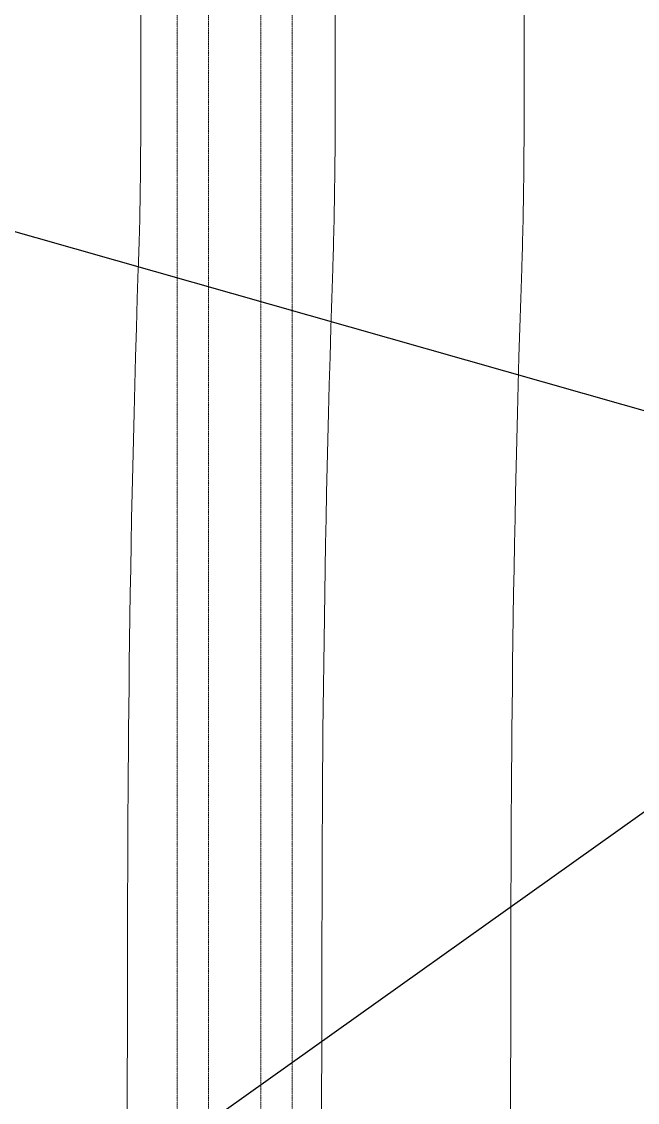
# Model space of a CAD drawing. Header units: inches. Extents: x 274057 to 444617, y 490067 to 635630.
# Drawn here: x 355086 to 355675, y 516865 to 517899 of the extents above; entities that cross this region are included whole.
import ezdxf

# ---------------------------------------------------------------- set-up
doc = ezdxf.new("R2010")
doc.units = ezdxf.units.IN
doc.header["$MEASUREMENT"] = 0
doc.linetypes.add('HIDDEN', pattern=[0.375, 0.25, -0.125])
doc.layers.add('CQ Architectural Window', color=8, linetype='HIDDEN', lineweight=18)
for name, color, linetype in [('CQ curtains and frames', 252, 'Continuous'), ('CQ Plaster', 1, 'Continuous'), ('CQ_callout', 34, 'Continuous'), ('FURNITURE', 252, 'Continuous')]:
    doc.layers.add(name, color=color, linetype=linetype)
doc.styles.get("Standard").update_dxf_attribs({"font": 'arial.ttf'})
doc.dimstyles.get("Standard").update_dxf_attribs({"dimtxt": 0.18, "dimasz": 0.18, "dimexe": 0.18, "dimexo": 0.0625, "dimgap": 0.09, "dimtad": 0, "dimtih": 1, "dimtoh": 1, "dimdec": 4, "dimzin": 0, "dimdsep": 46, "dimtxsty": 'Standard', "dimcen": 0.09, "dimadec": 0, "dimazin": 0, "dimtfac": 1, "dimtdec": 4, "dimtofl": 0, "dimtmove": 0, "dimatfit": 3, "dimfxl": 1, "dimtolj": 1, "dimtzin": 0, "dimarcsym": 0})

# ---------------------------------------------------------------- blocks, each defined once
blk = doc.blocks.new('ff-15 window')
at = {"layer": 'CQ Architectural Window', "elevation": 0}
for points in [[(354881.9, 513202.5), (355801.9, 513202.5), (355801.9, 510652.5), (354881.9, 510652.5)], [(356841.9, 513202.5), (355851.9, 513202.5), (355851.9, 510652.5), (356841.9, 510652.5)], [(354911.9, 513172.5), (355771.9, 513172.5), (355771.9, 510682.5), (354911.9, 510682.5)], [(356811.9, 513172.5), (355881.9, 513172.5), (355881.9, 510682.5), (356811.9, 510682.5)]]:
    blk.add_lwpolyline(points, close=True, dxfattribs=at)
blk = doc.blocks.new('curtain')
at = {"layer": 'FURNITURE', "lineweight": 0}
for points in [[(-854.9, 2.2), (-852.2, 25.9), (-830.3, 215.6), (-829.2, 513.4), (-829.2, 930.6), (-819.1, 1238.9, 0), (-819.1, 1238.9, 0), (-819.1, 1238.9, 0), (-819.1, 1238.9, 0), (-815.8, 1335.9, 0), (-812.6, 1433, 0), (-833.2, 2875.9, 0)], [(-668.9, 2.2), (-666.2, 25.9), (-644.3, 215.6), (-643.2, 513.4), (-643.2, 930.6), (-633.1, 1238.9, 0), (-633.1, 1238.9, 0), (-633.1, 1238.9, 0), (-633.1, 1238.9, 0), (-629.9, 1335.9, 0), (-626.6, 1433, 0), (-647.2, 2875.9, 0)], [(-488.2, 2.2), (-485.5, 25.9), (-463.6, 215.6), (-462.5, 513.4), (-462.5, 930.6), (-452.3, 1238.9, 0), (-452.3, 1238.9, 0), (-452.3, 1238.9, 0), (-452.3, 1238.9, 0), (-449.1, 1335.9, 0), (-445.9, 1433, 0), (-466.4, 2875.9, 0)]]:
    blk.add_open_spline(points, degree=3, knots=[0, 0, 0, 0, 71.629295, 572.783283, 1105.042084, 1105.042084, 1105.042084, 1105.044075, 1105.044075, 1105.044075, 1272.514684, 1272.514684, 1272.514684, 1272.514684], dxfattribs=at)

msp = doc.modelspace()

# ---------------------------------------------------------------- hatches: boundary and pattern name
at = {"layer": 'CQ curtains and frames', "linetype": 'ByBlock', "ltscale": 200}
h = msp.add_hatch(dxfattribs=at)
h.set_pattern_fill('PLASTI,_O', color=256, scale=500, angle=90)
h.set_pattern_definition([(90, (0, 0), (-125, 8e-15), []), (90, (-15.62, 1e-15), (-125, 8e-15), []), (90, (-31.25, 2e-15), (-125, 8e-15), []), (90, (-78.12, 5e-15), (-125, 8e-15), [])])
edge = h.paths.add_edge_path()
edge.add_line((359636.1, 517521.3), (359636.1, 519159.2))
edge.add_line((359636.1, 519159.2), (359615.1, 519189.2))
edge.add_line((359615.1, 519189.2), (359611.1, 519259.4))
edge.add_line((359611.1, 519259.4), (359625.1, 519279.4))
edge.add_line((359625.1, 519279.4), (359625.1, 519299.3))
edge.add_line((359625.1, 519299.3), (354065.1, 519299.3))
edge.add_line((354065.1, 519299.3), (354065.1, 519279.4))
edge.add_line((354065.1, 519279.4), (354069.1, 519279.4))
edge.add_line((354069.1, 519279.4), (354070.3, 519276.6))
edge.add_line((354070.3, 519276.6), (354073.1, 519275.4))
edge.add_line((354073.1, 519275.4), (354073.1, 519272.4))
edge.add_arc((354073.1, 519269.4), 3, 0, 90, ccw=False)
edge.add_line((354076.1, 519269.4), (354079.1, 519269.4))
edge.add_line((354079.1, 519269.4), (354079.1, 519229.2))
edge.add_line((354079.1, 519229.2), (354076.1, 519229.2))
edge.add_arc((354073.1, 519229.2), 3, 270, 360, ccw=False)
edge.add_line((354073.1, 519226.2), (354073.1, 519223.2))
edge.add_arc((354073.1, 519219.2), 4, 90, 180)
edge.add_line((354069.1, 519219.2), (354065.1, 519219.2))
edge.add_line((354065.1, 519219.2), (354065.1, 519199.2))
edge.add_line((354065.1, 519199.2), (354068.1, 519199.2))
edge.add_arc((354071.1, 519199.2), 3, 180, 270)
edge.add_line((354071.1, 519196.2), (354071.1, 519193.2))
edge.add_arc((354071.1, 519189.2), 4, -90, 90, ccw=False)
edge.add_line((354071.1, 519185.2), (354071.1, 519182.2))
edge.add_arc((354071.1, 519179.2), 3, 90, 180)
edge.add_line((354068.1, 519179.2), (354065.1, 519179.2))
edge.add_line((354065.1, 519179.2), (354065.1, 519157.9))
edge.add_line((354065.1, 519157.9), (354052, 519157.9))
edge.add_line((354052, 519157.9), (354069.2, 516514.3))
edge.add_line((354069.2, 516514.3), (354295.1, 516514.3))
edge.add_line((354295.1, 516514.3), (354295.1, 519049.3))
edge.add_line((354295.1, 519049.3), (359395.1, 519049.3))
edge.add_line((359395.1, 519049.3), (359394.7, 517521.3))
edge.add_line((359394.7, 517521.3), (359636.1, 517521.4))

# ---------------------------------------------------------------- linework, layer by layer
at = {"layer": 'CQ Plaster'}
msp.add_line((360990.5, 520922.8), (352127.3, 514611.4), dxfattribs=at)

# ---------------------------------------------------------------- block references
at = {"layer": 'CQ curtains and frames'}
for name, p in [('curtain', (356017, 516423.4, 0)), ('ff-15 window', (-536.8, 5796.8, 0))]:
    msp.add_blockref(name, p, dxfattribs=at)

# ---------------------------------------------------------------- leaders
at = {"layer": 'CQ_callout'}
msp.add_leader([(357930.6, 516886.9), (354490.4, 517865.1), (352926.5, 517865.1)], dimstyle='Standard', override={"dimasz": 10, "dimldrblk": 'Dot', "dimfxl": 0.1, "dimarcsym": 2}, dxfattribs=at)

doc.saveas('drawing.dxf')
